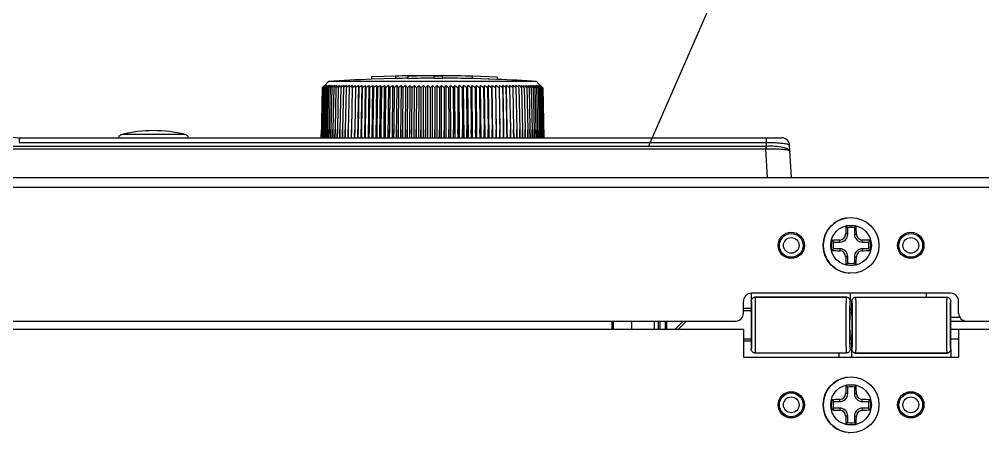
# Model space of a CAD drawing. Extents: x -425 to 6552, y -3049 to 3105.
# Drawn here: x 444.2 to 510.3, y -1771.4 to -1743.1 of the extents above; entities that cross this region are included whole.
import ezdxf

# ---------------------------------------------------------------- set-up
doc = ezdxf.new("R2010")
doc.units = 0
doc.layers.get('0').update_dxf_attribs({"linetype": 'CONTINUOUS'})
doc.layers.add('DIM', color=1, linetype='CONTINUOUS')

msp = doc.modelspace()

# ---------------------------------------------------------------- linework, layer by layer
at = {"color": 7, "linetype": 'CONTINUOUS'}
for p, q in [((469.998, -1746.958), (468.324, -1747.008)), ((468.324, -1747.008), (468.324, -1747.173)), ((469.998, -1747.122), (468.324, -1747.173)), ((469.186, -1746.982), (469.174, -1746.983)), ((469.998, -1747.122), (469.998, -1746.958)), ((470.845, -1747.133), (470.845, -1746.941)), ((471.422, -1746.95), (471.368, -1746.952)), ((471.419, -1746.934), (471.419, -1746.939)), ((472.633, -1746.931), (472.468, -1746.932)), ((472.633, -1746.931), (472.582, -1746.931)), ((472.633, -1747.095), (472.597, -1747.095)), ((472.633, -1747.13), (472.633, -1746.931)), ((473.208, -1747.132), (473.208, -1746.931)), ((475.268, -1747.127), (475.268, -1746.963)), ((476.942, -1747.018), (475.268, -1746.963)), ((476.942, -1747.182), (475.268, -1747.127)), ((476.942, -1747.018), (476.942, -1747.182)), ((464.95, -1747.769), (464.863, -1751.191)), ((464.957, -1747.769), (464.885, -1750.611)), ((464.977, -1747.769), (464.905, -1750.611)), ((465.01, -1747.769), (464.938, -1750.611)), ((465, -1747.716), (464.95, -1747.769)), ((465.005, -1747.719), (464.957, -1747.769)), ((465.017, -1747.729), (464.977, -1747.769)), ((465.056, -1747.769), (464.985, -1750.611)), ((465.065, -1747.716), (465.01, -1747.769)), ((465.116, -1747.769), (465.045, -1750.611)), ((465.099, -1747.729), (465.056, -1747.769)), ((465.072, -1747.749), (465.088, -1747.729)), ((465.118, -1747.591), (465.081, -1747.63)), ((465.083, -1747.63), (465.118, -1747.591)), ((465.131, -1747.591), (465.112, -1747.611)), ((465.114, -1747.611), (465.131, -1747.591)), ((465.16, -1747.729), (465.116, -1747.769)), ((465.118, -1747.591), (465.365, -1747.326)), ((465.188, -1747.769), (465.118, -1750.611)), ((465.141, -1747.611), (465.157, -1747.591)), ((465.141, -1747.734), (465.145, -1747.729)), ((465.236, -1747.727), (465.188, -1747.769)), ((465.188, -1747.769), (465.216, -1747.729)), ((465.273, -1747.769), (465.204, -1750.611)), ((465.329, -1747.721), (465.273, -1747.769)), ((465.371, -1747.769), (465.303, -1750.611)), ((465.364, -1747.63), (465.389, -1747.591)), ((479.663, -1747.326), (465.365, -1747.326)), ((465.481, -1747.769), (465.414, -1750.611)), ((465.604, -1747.769), (465.538, -1750.611)), ((465.739, -1747.769), (465.674, -1750.611)), ((465.886, -1747.769), (465.823, -1750.611)), ((466.044, -1747.769), (465.983, -1750.611)), ((466.214, -1747.769), (466.154, -1750.611)), ((466.395, -1747.769), (466.336, -1750.611)), ((466.586, -1747.769), (466.53, -1750.611)), ((466.788, -1747.769), (466.734, -1750.611)), ((467, -1747.769), (466.948, -1750.611)), ((467, -1747.769), (467.017, -1747.591)), ((467.222, -1747.769), (467.171, -1750.611)), ((467.222, -1747.769), (467.229, -1747.591)), ((467.389, -1751.191), (467.45, -1747.591)), ((467.453, -1747.769), (467.405, -1750.611)), ((467.453, -1747.769), (467.45, -1747.591)), ((467.622, -1751.191), (467.681, -1747.591)), ((467.693, -1747.769), (467.647, -1750.611)), ((467.693, -1747.769), (467.681, -1747.591)), ((467.864, -1751.191), (467.919, -1747.591)), ((467.941, -1747.769), (467.897, -1750.611)), ((468.113, -1751.191), (468.166, -1747.591)), ((468.197, -1747.769), (468.156, -1750.611)), ((468.371, -1751.191), (468.42, -1747.591)), ((468.461, -1747.769), (468.423, -1750.611)), ((468.636, -1751.191), (468.682, -1747.591)), ((468.732, -1747.769), (468.696, -1750.611)), ((468.907, -1751.191), (468.95, -1747.591)), ((469.01, -1747.769), (468.976, -1750.611)), ((469.185, -1751.191), (469.225, -1747.591)), ((469.294, -1747.769), (469.263, -1750.611)), ((469.469, -1751.191), (469.505, -1747.591)), ((469.583, -1747.769), (469.555, -1750.611)), ((469.758, -1751.191), (469.791, -1747.591)), ((469.878, -1747.769), (469.852, -1750.611)), ((470.052, -1751.191), (470.081, -1747.591)), ((470.177, -1747.769), (470.154, -1750.611)), ((470.35, -1751.191), (470.376, -1747.591)), ((470.48, -1747.769), (470.461, -1750.611)), ((470.652, -1751.191), (470.674, -1747.591)), ((470.787, -1747.769), (470.77, -1750.611)), ((470.957, -1751.191), (470.976, -1747.591)), ((471.097, -1747.769), (471.083, -1750.611)), ((471.266, -1751.191), (471.28, -1747.591)), ((471.409, -1747.769), (471.399, -1750.611)), ((471.576, -1751.191), (471.587, -1747.591)), ((471.723, -1747.769), (471.716, -1750.611)), ((471.888, -1751.191), (471.895, -1747.591)), ((472.039, -1747.769), (472.035, -1750.611)), ((472.201, -1751.191), (472.204, -1747.591)), ((472.356, -1747.769), (472.354, -1750.611)), ((472.514, -1751.191), (472.514, -1747.591)), ((472.672, -1747.769), (472.674, -1750.611)), ((472.828, -1751.191), (472.824, -1747.591)), ((472.989, -1747.769), (472.994, -1750.611)), ((473.141, -1751.191), (473.133, -1747.591)), ((473.305, -1747.769), (473.312, -1750.611)), ((473.452, -1751.191), (473.441, -1747.591)), ((473.619, -1747.769), (473.63, -1750.611)), ((473.763, -1751.191), (473.748, -1747.591)), ((473.931, -1747.769), (473.945, -1750.611)), ((474.071, -1751.191), (474.052, -1747.591)), ((474.241, -1747.769), (474.258, -1750.611)), ((474.376, -1751.191), (474.354, -1747.591)), ((474.548, -1747.769), (474.568, -1750.611)), ((474.678, -1751.191), (474.652, -1747.591)), ((474.851, -1747.769), (474.874, -1750.611)), ((474.976, -1751.191), (474.947, -1747.591)), ((475.151, -1747.769), (475.176, -1750.611)), ((475.27, -1751.191), (475.237, -1747.591)), ((475.445, -1747.769), (475.473, -1750.611)), ((475.559, -1751.191), (475.523, -1747.591)), ((475.735, -1747.769), (475.765, -1750.611)), ((475.843, -1751.191), (475.803, -1747.591)), ((476.018, -1747.769), (476.052, -1750.611)), ((476.121, -1751.191), (476.078, -1747.591)), ((476.296, -1747.769), (476.332, -1750.611)), ((476.401, -1747.164), (476.338, -1747.162)), ((476.392, -1751.191), (476.346, -1747.591)), ((476.567, -1747.769), (476.606, -1750.611)), ((476.657, -1751.191), (476.608, -1747.591)), ((476.831, -1747.769), (476.872, -1750.611)), ((476.915, -1751.191), (476.862, -1747.591)), ((477.087, -1747.769), (477.131, -1750.611)), ((477.164, -1751.191), (477.109, -1747.591)), ((477.348, -1747.591), (477.335, -1747.769)), ((477.335, -1747.769), (477.381, -1750.611)), ((477.406, -1751.191), (477.348, -1747.591)), ((477.578, -1747.591), (477.575, -1747.769)), ((477.575, -1747.769), (477.623, -1750.611)), ((477.639, -1751.191), (477.578, -1747.591)), ((477.799, -1747.591), (477.806, -1747.769)), ((477.806, -1747.769), (477.857, -1750.611)), ((478.011, -1747.591), (478.028, -1747.769)), ((478.028, -1747.769), (478.08, -1750.611)), ((478.24, -1747.769), (478.294, -1750.611)), ((478.442, -1747.769), (478.498, -1750.611)), ((478.633, -1747.769), (478.692, -1750.611)), ((478.814, -1747.769), (478.874, -1750.611)), ((478.984, -1747.769), (479.046, -1750.611)), ((479.142, -1747.769), (479.205, -1750.611)), ((479.289, -1747.769), (479.354, -1750.611)), ((479.424, -1747.769), (479.49, -1750.611)), ((479.547, -1747.769), (479.614, -1750.611)), ((479.639, -1747.591), (479.664, -1747.63)), ((479.657, -1747.769), (479.725, -1750.611)), ((479.911, -1747.591), (479.663, -1747.326)), ((479.755, -1747.769), (479.699, -1747.721)), ((479.755, -1747.769), (479.824, -1750.611)), ((479.84, -1747.769), (479.793, -1747.727)), ((479.812, -1747.729), (479.84, -1747.769)), ((479.84, -1747.769), (479.91, -1750.611)), ((479.913, -1747.769), (479.868, -1747.729)), ((479.871, -1747.591), (479.887, -1747.611)), ((479.883, -1747.729), (479.887, -1747.734)), ((479.916, -1747.611), (479.897, -1747.591)), ((479.897, -1747.591), (479.914, -1747.611)), ((479.947, -1747.63), (479.91, -1747.591)), ((479.91, -1747.591), (479.945, -1747.63)), ((479.913, -1747.769), (479.983, -1750.611)), ((479.972, -1747.769), (479.929, -1747.729)), ((479.94, -1747.729), (479.956, -1747.749)), ((480.018, -1747.769), (479.963, -1747.716)), ((479.972, -1747.769), (480.043, -1750.611)), ((480.051, -1747.769), (480.011, -1747.729)), ((480.018, -1747.769), (480.09, -1750.611)), ((480.071, -1747.769), (480.023, -1747.719)), ((480.078, -1747.769), (480.028, -1747.716)), ((480.051, -1747.769), (480.123, -1750.611)), ((480.071, -1747.769), (480.143, -1750.611)), ((480.078, -1747.769), (480.165, -1751.191)), ((455.531, -1750.964), (451.195, -1750.964)), ((464.885, -1750.611), (464.875, -1751.191)), ((464.875, -1751.191), (464.885, -1750.611)), ((464.905, -1750.611), (464.894, -1751.191)), ((464.895, -1751.191), (464.905, -1750.611)), ((464.938, -1750.611), (464.928, -1751.191)), ((464.929, -1751.191), (464.938, -1750.611)), ((464.985, -1750.611), (464.974, -1751.191)), ((464.976, -1751.191), (464.985, -1750.611)), ((465.045, -1750.611), (465.034, -1751.191)), ((465.036, -1751.191), (465.045, -1750.611)), ((465.118, -1750.611), (465.107, -1751.191)), ((465.109, -1751.191), (465.118, -1750.611)), ((465.204, -1750.611), (465.193, -1751.191)), ((465.196, -1751.191), (465.204, -1750.611)), ((465.303, -1750.611), (465.292, -1751.191)), ((465.295, -1751.191), (465.303, -1750.611)), ((465.414, -1750.611), (465.403, -1751.191)), ((465.407, -1751.191), (465.414, -1750.611)), ((465.538, -1750.611), (465.527, -1751.191)), ((465.531, -1751.191), (465.538, -1750.611)), ((465.674, -1750.611), (465.663, -1751.191)), ((465.667, -1751.191), (465.674, -1750.611)), ((465.823, -1750.611), (465.812, -1751.191)), ((465.816, -1751.191), (465.823, -1750.611)), ((465.983, -1750.611), (465.972, -1751.191)), ((465.976, -1751.191), (465.983, -1750.611)), ((466.154, -1750.611), (466.143, -1751.191)), ((466.148, -1751.191), (466.154, -1750.611)), ((466.336, -1750.611), (466.326, -1751.191)), ((466.331, -1751.191), (466.336, -1750.611)), ((466.53, -1750.611), (466.519, -1751.191)), ((466.525, -1751.191), (466.53, -1750.611)), ((466.734, -1750.611), (466.723, -1751.191)), ((466.729, -1751.191), (466.734, -1750.611)), ((466.948, -1750.611), (466.937, -1751.191)), ((466.943, -1751.191), (466.948, -1750.611)), ((467.171, -1750.611), (467.161, -1751.191)), ((467.168, -1751.191), (467.171, -1750.611)), ((467.405, -1750.611), (467.395, -1751.191)), ((467.401, -1751.191), (467.405, -1750.611)), ((467.647, -1750.611), (467.637, -1751.191)), ((467.644, -1751.191), (467.647, -1750.611)), ((467.897, -1750.611), (467.888, -1751.191)), ((467.895, -1751.191), (467.897, -1750.611)), ((468.156, -1750.611), (468.147, -1751.191)), ((468.154, -1751.191), (468.156, -1750.611)), ((468.423, -1750.611), (468.413, -1751.191)), ((468.421, -1751.191), (468.423, -1750.611)), ((468.696, -1750.611), (468.687, -1751.191)), ((468.695, -1751.191), (468.696, -1750.611)), ((468.976, -1750.611), (468.968, -1751.191)), ((468.976, -1751.191), (468.976, -1750.611)), ((469.263, -1750.611), (469.255, -1751.191)), ((469.262, -1751.191), (469.263, -1750.611)), ((469.555, -1750.611), (469.547, -1751.191)), ((469.555, -1751.191), (469.555, -1750.611)), ((469.852, -1750.611), (469.845, -1751.191)), ((469.853, -1751.191), (469.852, -1750.611)), ((470.154, -1750.611), (470.147, -1751.191)), ((470.155, -1751.191), (470.154, -1750.611)), ((470.461, -1750.611), (470.454, -1751.191)), ((470.462, -1751.191), (470.461, -1750.611)), ((470.77, -1750.611), (470.764, -1751.191)), ((470.772, -1751.191), (470.77, -1750.611)), ((471.083, -1750.611), (471.077, -1751.191)), ((471.086, -1751.191), (471.083, -1750.611)), ((471.399, -1750.611), (471.393, -1751.191)), ((471.401, -1751.191), (471.399, -1750.611)), ((471.716, -1750.611), (471.71, -1751.191)), ((471.719, -1751.191), (471.716, -1750.611)), ((472.035, -1750.611), (472.03, -1751.191)), ((472.038, -1751.191), (472.035, -1750.611)), ((472.354, -1750.611), (472.35, -1751.191)), ((472.354, -1750.611), (472.358, -1751.191)), ((472.674, -1750.611), (472.67, -1751.191)), ((472.679, -1751.191), (472.674, -1750.611)), ((472.994, -1750.611), (472.99, -1751.191)), ((472.999, -1751.191), (472.994, -1750.611)), ((473.312, -1750.611), (473.309, -1751.191)), ((473.318, -1751.191), (473.312, -1750.611)), ((473.63, -1750.611), (473.627, -1751.191)), ((473.635, -1751.191), (473.63, -1750.611)), ((473.945, -1750.611), (473.943, -1751.191)), ((473.951, -1751.191), (473.945, -1750.611)), ((474.258, -1750.611), (474.256, -1751.191)), ((474.264, -1751.191), (474.258, -1750.611)), ((474.568, -1750.611), (474.566, -1751.191)), ((474.574, -1751.191), (474.568, -1750.611)), ((474.874, -1750.611), (474.873, -1751.191)), ((474.881, -1751.191), (474.874, -1750.611)), ((475.176, -1750.611), (475.175, -1751.191)), ((475.183, -1751.191), (475.176, -1750.611)), ((475.481, -1751.191), (475.473, -1750.611)), ((475.473, -1750.611), (475.473, -1751.191)), ((475.774, -1751.191), (475.765, -1750.611)), ((475.765, -1750.611), (475.766, -1751.191)), ((476.06, -1751.191), (476.052, -1750.611)), ((476.052, -1750.611), (476.053, -1751.191)), ((476.341, -1751.191), (476.332, -1750.611)), ((476.332, -1750.611), (476.333, -1751.191)), ((476.615, -1751.191), (476.606, -1750.611)), ((476.606, -1750.611), (476.607, -1751.191)), ((476.881, -1751.191), (476.872, -1750.611)), ((476.872, -1750.611), (476.874, -1751.191)), ((477.14, -1751.191), (477.131, -1750.611)), ((477.131, -1750.611), (477.133, -1751.191)), ((477.391, -1751.191), (477.381, -1750.611)), ((477.381, -1750.611), (477.384, -1751.191)), ((477.634, -1751.191), (477.623, -1750.611)), ((477.623, -1750.611), (477.627, -1751.191)), ((477.867, -1751.191), (477.857, -1750.611)), ((477.857, -1750.611), (477.861, -1751.191)), ((478.091, -1751.191), (478.08, -1750.611)), ((478.08, -1750.611), (478.085, -1751.191)), ((478.305, -1751.191), (478.294, -1750.611)), ((478.294, -1750.611), (478.299, -1751.191)), ((478.509, -1751.191), (478.498, -1750.611)), ((478.498, -1750.611), (478.504, -1751.191)), ((478.702, -1751.191), (478.692, -1750.611)), ((478.692, -1750.611), (478.697, -1751.191)), ((478.885, -1751.191), (478.874, -1750.611)), ((478.874, -1750.611), (478.88, -1751.191)), ((479.056, -1751.191), (479.046, -1750.611)), ((479.046, -1750.611), (479.052, -1751.191)), ((479.216, -1751.191), (479.205, -1750.611)), ((479.205, -1750.611), (479.212, -1751.191)), ((479.365, -1751.191), (479.354, -1750.611)), ((479.354, -1750.611), (479.361, -1751.191)), ((479.501, -1751.191), (479.49, -1750.611)), ((479.49, -1750.611), (479.497, -1751.191)), ((479.625, -1751.191), (479.614, -1750.611)), ((479.614, -1750.611), (479.622, -1751.191)), ((479.736, -1751.191), (479.725, -1750.611)), ((479.725, -1750.611), (479.733, -1751.191)), ((479.835, -1751.191), (479.824, -1750.611)), ((479.824, -1750.611), (479.833, -1751.191)), ((479.921, -1751.191), (479.91, -1750.611)), ((479.91, -1750.611), (479.919, -1751.191)), ((479.994, -1751.191), (479.983, -1750.611)), ((479.983, -1750.611), (479.992, -1751.191)), ((480.054, -1751.191), (480.043, -1750.611)), ((480.043, -1750.611), (480.052, -1751.191)), ((480.1, -1751.191), (480.09, -1750.611)), ((480.09, -1750.611), (480.099, -1751.191)), ((480.134, -1751.191), (480.123, -1750.611)), ((480.123, -1750.611), (480.133, -1751.191)), ((480.154, -1751.191), (480.143, -1750.611)), ((480.143, -1750.611), (480.153, -1751.191)), ((405.861, -1751.755), (495.404, -1751.755)), ((444.15, -1751.191), (444.15, -1751.516)), ((444.15, -1751.191), (496.482, -1751.191)), ((444.15, -1751.516), (495.409, -1751.516)), ((495.401, -1751.755), (495.401, -1751.949)), ((495.409, -1751.191), (495.409, -1751.516)), ((495.409, -1751.516), (495.422, -1751.755)), ((497.144, -1753.927), (497.028, -1751.71)), ((405.861, -1751.949), (495.401, -1751.949)), ((495.505, -1753.927), (495.401, -1751.949)), ((386.991, -1753.927), (530.678, -1753.927)), ((386.335, -1754.584), (531.335, -1754.584)), ((501.014, -1757.804), (501.014, -1757.368)), ((501.467, -1757.368), (501.467, -1757.804)), ((500.03, -1758.351), (500.467, -1758.351)), ((500.467, -1758.351), (500.467, -1758.21)), ((501.014, -1757.804), (500.872, -1757.804)), ((501.467, -1757.804), (501.609, -1757.804)), ((502.014, -1758.351), (502.014, -1758.21)), ((502.014, -1758.351), (502.451, -1758.351)), ((500.467, -1758.805), (500.03, -1758.805)), ((500.467, -1758.805), (500.467, -1758.946)), ((502.014, -1758.805), (502.014, -1758.946)), ((502.451, -1758.805), (502.014, -1758.805)), ((501.014, -1759.352), (500.872, -1759.352)), ((501.014, -1759.788), (501.014, -1759.352)), ((501.467, -1759.352), (501.467, -1759.788)), ((501.467, -1759.352), (501.609, -1759.352)), ((494.401, -1762.337), (494.401, -1761.861)), ((508.08, -1761.861), (494.401, -1761.861)), ((494.471, -1762.215), (494.481, -1762.205)), ((494.675, -1762.125), (494.665, -1762.134)), ((500.912, -1762.134), (494.665, -1762.134)), ((494.675, -1762.125), (500.902, -1762.125)), ((500.912, -1762.134), (500.902, -1762.125)), ((501.096, -1762.205), (501.106, -1762.215)), ((501.176, -1761.861), (501.176, -1762.337)), ((501.569, -1762.134), (507.816, -1762.134)), ((506.43, -1762.134), (506.43, -1761.861)), ((493.854, -1763.229), (493.854, -1762.408)), ((494.391, -1762.898), (493.854, -1762.898)), ((494.391, -1762.408), (494.391, -1763.051)), ((501.186, -1763.051), (501.186, -1762.408)), ((501.295, -1762.972), (501.186, -1762.972)), ((501.295, -1763.174), (501.295, -1762.408)), ((508.09, -1765.691), (508.09, -1762.408)), ((508.627, -1763.229), (508.627, -1762.408)), ((493.854, -1763.051), (494.332, -1763.051)), ((494.398, -1763.134), (494.332, -1763.051)), ((494.414, -1763.05), (494.414, -1763.069)), ((501.163, -1763.057), (501.163, -1763.051)), ((501.302, -1763.174), (501.177, -1763.174)), ((508.712, -1763.519), (508.09, -1763.519)), ((423.278, -1763.776), (493.307, -1763.776)), ((423.816, -1764.323), (493.854, -1764.323)), ((484.825, -1763.776), (484.825, -1764.323)), ((484.923, -1763.776), (484.923, -1764.323)), ((486.177, -1763.776), (486.177, -1764.323)), ((487.721, -1763.776), (487.721, -1764.323)), ((488.011, -1763.776), (488.011, -1764.323)), ((488.108, -1763.776), (488.108, -1764.323)), ((488.491, -1763.776), (488.491, -1764.323)), ((488.601, -1764.323), (488.601, -1763.776)), ((489.175, -1764.323), (489.723, -1763.776)), ((489.941, -1763.776), (489.394, -1764.323)), ((493.854, -1764.323), (493.854, -1766.238)), ((508.09, -1763.776), (530.022, -1763.776)), ((508.09, -1764.323), (508.627, -1764.323)), ((508.627, -1764.323), (508.627, -1766.238)), ((508.627, -1764.323), (530.377, -1764.323)), ((501.177, -1764.925), (501.302, -1764.925)), ((501.186, -1764.98), (501.295, -1764.98)), ((501.295, -1765.691), (501.295, -1764.925)), ((508.09, -1764.98), (508.627, -1764.98)), ((494.396, -1765.007), (493.854, -1765.007)), ((493.854, -1765.117), (494.391, -1765.117)), ((494.391, -1765.048), (494.391, -1765.691)), ((494.414, -1765.03), (494.414, -1765.049)), ((501.163, -1765.049), (501.163, -1765.043)), ((501.186, -1765.691), (501.186, -1765.048)), ((493.854, -1766.238), (508.627, -1766.238)), ((500.912, -1765.965), (494.665, -1765.965)), ((500.42, -1766.238), (500.42, -1765.965)), ((501.305, -1766.238), (501.305, -1765.763)), ((501.385, -1765.894), (501.375, -1765.884)), ((501.569, -1765.965), (507.816, -1765.965)), ((501.569, -1765.965), (501.578, -1765.974)), ((507.806, -1765.974), (501.578, -1765.974)), ((507.806, -1765.974), (507.816, -1765.965)), ((508.009, -1765.884), (508, -1765.894)), ((508.08, -1765.762), (508.08, -1766.238)), ((501.014, -1768.747), (500.872, -1768.747)), ((501.014, -1768.747), (501.014, -1768.311)), ((501.467, -1768.311), (501.467, -1768.747)), ((501.467, -1768.747), (501.609, -1768.747)), ((500.03, -1769.295), (500.467, -1769.295)), ((500.467, -1769.295), (500.467, -1769.153)), ((502.014, -1769.295), (502.014, -1769.153)), ((502.014, -1769.295), (502.451, -1769.295)), ((500.467, -1769.748), (500.03, -1769.748)), ((500.467, -1769.748), (500.467, -1769.889)), ((502.014, -1769.748), (502.014, -1769.889)), ((502.451, -1769.748), (502.014, -1769.748)), ((501.014, -1770.295), (500.872, -1770.295)), ((501.014, -1770.731), (501.014, -1770.295)), ((501.467, -1770.295), (501.467, -1770.731)), ((501.467, -1770.295), (501.609, -1770.295))]:
    msp.add_line(p, q, dxfattribs=at)
msp.add_lwpolyline([(495.404, -1751.755), (495.406, -1751.755), (495.408, -1751.755), (495.41, -1751.755), (495.413, -1751.755), (495.415, -1751.755), (495.417, -1751.755), (495.419, -1751.755), (495.422, -1751.755)], dxfattribs=at)
for centre, radius in [((501.24, -1758.578), 1.915), ((497.137, -1758.578), 0.903), ((501.24, -1758.578), 1.395), ((505.344, -1758.578), 0.903), ((497.137, -1758.578), 0.821), ((497.137, -1758.578), 0.813), ((497.137, -1758.578), 0.539), ((505.344, -1758.578), 0.821), ((505.344, -1758.578), 0.813), ((505.344, -1758.578), 0.539), ((501.24, -1769.521), 1.915), ((501.24, -1769.521), 1.395), ((497.137, -1769.521), 0.903), ((497.137, -1769.521), 0.821), ((497.137, -1769.521), 0.813), ((505.344, -1769.521), 0.903), ((505.344, -1769.521), 0.821), ((505.344, -1769.521), 0.813), ((497.137, -1769.521), 0.539), ((505.344, -1769.521), 0.539)]:
    msp.add_circle(centre, radius, dxfattribs=at)
for centre, radius, start, end in [((472.514, -1856.526), 109.598, 90.87284, 91.31527), ((472.514, -1856.526), 109.434, 90.87415, 91.31724), ((472.514, -1856.526), 109.598, 90.57246, 90.87305), ((472.921, -1801.774), 54.844, 91.62257, 92.17017), ((472.921, -1801.837), 54.743, 90.33889, 92.1735), ((472.514, -1801.734), 54.806, 90.00004, 91.14488), ((472.92, -1801.744), 54.814, 90.4729, 91.56691), ((472.514, -1856.526), 109.598, 89.63729, 89.93775), ((472.514, -1856.526), 109.56, 89.63732, 89.93777), ((472.514, -1856.526), 109.396, 89.63677, 89.93768), ((472.514, -1856.526), 109.598, 88.56029, 89.63744), ((472.514, -1856.526), 109.434, 88.55813, 89.6369), ((483.033, -1764.702), 24.773, 136.43837, 136.71233), ((482.918, -1765.221), 25.043, 135.3149, 135.66367), ((483.207, -1763.465), 24.056, 138.77337, 139.14949), ((482.873, -1765.76), 25.376, 134.27715, 134.72024), ((483.395, -1762.862), 23.787, 140.12157, 140.49156), ((482.852, -1766.273), 25.704, 133.38384, 133.78767), ((483.556, -1762.188), 23.455, 141.51475, 141.94272), ((482.979, -1766.895), 26.211, 132.56859, 133.01119), ((483.913, -1761.614), 23.346, 143.08272, 143.50377), ((483.069, -1767.433), 26.627, 131.82602, 132.26793), ((484.382, -1761.059), 23.346, 144.76825, 145.18047), ((483.169, -1767.935), 27.018, 131.15286, 131.58727), ((485.476, -1760.845), 24.065, 146.69305, 147.08804), ((483.268, -1768.386), 27.365, 130.54573, 130.96016), ((472.514, -1856.526), 109.434, 92.19426, 93.74561), ((486.024, -1760.175), 24.093, 148.51282, 149.00722), ((484.235, -1769.809), 29.011, 130.39486, 130.56093), ((483.382, -1768.805), 27.693, 130.00179, 130.3966), ((483.788, -1769.524), 28.432, 129.52073, 130.08033), ((487.048, -1759.698), 24.646, 150.57767, 151.051), ((483.952, -1769.905), 28.752, 129.09556, 129.65393), ((488.371, -1759.258), 25.502, 152.77478, 153.223), ((484.125, -1770.246), 29.039, 128.72637, 129.28361), ((490.102, -1758.86), 26.768, 155.10461, 155.52335), ((484.306, -1770.543), 29.291, 128.41136, 128.9676), ((492.403, -1758.509), 28.609, 157.56559, 157.9502), ((484.493, -1770.794), 29.504, 128.14898, 128.70439), ((495.539, -1758.214), 31.29, 160.15371, 160.49937), ((484.685, -1770.997), 29.677, 127.93794, 128.4927), ((499.973, -1757.985), 35.271, 162.8621, 163.16402), ((484.881, -1771.15), 29.807, 127.77722, 128.33154), ((506.586, -1757.839), 41.434, 165.68083, 165.93437), ((485.08, -1771.254), 29.893, 127.66603, 128.22013), ((517.294, -1757.812), 51.693, 168.59675, 168.79767), ((485.282, -1771.306), 29.934, 127.60382, 128.15794), ((537.206, -1757.994), 71.156, 171.59356, 171.73822), ((485.486, -1771.307), 29.929, 127.59031, 128.14467), ((485.691, -1771.256), 29.879, 127.62541, 128.18026), ((485.898, -1771.154), 29.784, 127.7093, 128.26488), ((486.106, -1771.001), 29.644, 127.8424, 128.39894), ((403.277, -1755.592), 65.135, 6.89771, 7.05524), ((486.314, -1770.799), 29.461, 128.02534, 128.58306), ((420.673, -1756.036), 48.238, 9.86759, 10.08197), ((486.524, -1770.548), 29.236, 128.25902, 128.81814), ((430.394, -1756.396), 39.032, 12.76831, 13.03599), ((486.735, -1770.251), 28.971, 128.54458, 129.1053), ((436.559, -1756.742), 33.401, 15.58289, 15.89968), ((486.948, -1769.909), 28.67, 128.88343, 129.44591), ((440.788, -1757.101), 29.725, 18.29722, 18.65848), ((487.163, -1769.525), 28.334, 129.27722, 129.8416), ((443.851, -1757.485), 27.234, 20.90018, 21.30101), ((487.381, -1769.101), 27.968, 129.7279, 130.2943), ((446.158, -1757.898), 25.521, 23.38359, 23.81909), ((487.603, -1768.641), 27.574, 130.2377, 130.80616), ((447.95, -1758.342), 24.343, 25.74209, 26.20747), ((487.83, -1768.147), 27.158, 130.80914, 131.37967), ((449.375, -1758.817), 23.553, 27.97282, 28.46355), ((488.064, -1767.623), 26.723, 131.44504, 132.01759), ((450.532, -1759.321), 23.051, 30.07505, 30.58693), ((488.307, -1767.072), 26.276, 132.14854, 132.72298), ((451.487, -1759.852), 22.77, 32.04984, 32.57908), ((488.56, -1766.499), 25.821, 132.92313, 133.49921), ((452.288, -1760.408), 22.661, 33.89963, 34.44284), ((488.827, -1765.907), 25.364, 133.77258, 134.34997), ((452.969, -1760.985), 22.687, 35.62793, 36.18215), ((489.111, -1765.3), 24.914, 134.70103, 135.27925), ((453.555, -1761.579), 22.821, 37.23899, 37.80166), ((489.416, -1764.682), 24.476, 135.71291, 136.29134), ((454.066, -1762.188), 23.042, 38.73758, 39.3065), ((489.747, -1764.058), 24.06, 136.81298, 137.3908), ((454.516, -1762.807), 23.332, 40.12872, 40.70205), ((490.11, -1763.431), 23.675, 138.00625, 138.58245), ((454.918, -1763.431), 23.675, 41.41755, 41.99375), ((490.512, -1762.807), 23.332, 139.29795, 139.87128), ((455.281, -1764.058), 24.06, 42.6092, 43.18702), ((490.962, -1762.188), 23.042, 140.6935, 141.26242), ((455.612, -1764.682), 24.476, 43.70866, 44.28709), ((491.473, -1761.579), 22.821, 142.19834, 142.76101), ((455.917, -1765.3), 24.914, 44.72075, 45.29897), ((492.059, -1760.985), 22.687, 143.81785, 144.37207), ((456.201, -1765.907), 25.364, 45.65003, 46.22742), ((492.74, -1760.408), 22.661, 145.55716, 146.10037), ((456.468, -1766.499), 25.821, 46.50079, 47.07687), ((493.541, -1759.852), 22.77, 147.42092, 147.95016), ((456.721, -1767.072), 26.276, 47.27702, 47.85146), ((494.496, -1759.321), 23.051, 149.41307, 149.92495), ((456.964, -1767.623), 26.723, 47.98241, 48.55496), ((495.653, -1758.817), 23.553, 151.53645, 152.02718), ((457.198, -1768.147), 27.158, 48.62033, 49.19086), ((497.078, -1758.342), 24.343, 153.79253, 154.25791), ((457.425, -1768.641), 27.574, 49.19384, 49.7623), ((498.87, -1757.898), 25.521, 156.18091, 156.61641), ((457.647, -1769.101), 27.968, 49.7057, 50.2721), ((501.177, -1757.485), 27.234, 158.69899, 159.09982), ((457.866, -1769.525), 28.334, 50.1584, 50.72278), ((504.24, -1757.101), 29.725, 161.34152, 161.70278), ((458.081, -1769.909), 28.67, 50.55409, 51.11657), ((508.47, -1756.742), 33.401, 164.10032, 164.41711), ((458.293, -1770.251), 28.971, 50.8947, 51.45542), ((514.634, -1756.396), 39.032, 166.96401, 167.23169), ((458.504, -1770.548), 29.236, 51.18186, 51.74098), ((524.355, -1756.036), 48.238, 169.91803, 170.13241), ((458.714, -1770.799), 29.461, 51.41694, 51.97466), ((472.514, -1856.526), 109.434, 86.25439, 87.68105), ((541.751, -1755.592), 65.135, 172.94476, 173.10229), ((458.923, -1771.001), 29.644, 51.60106, 52.1576), ((459.13, -1771.154), 29.784, 51.73512, 52.2907), ((459.337, -1771.256), 29.879, 51.81974, 52.37459), ((459.542, -1771.307), 29.929, 51.85533, 52.40969), ((459.746, -1771.306), 29.934, 51.84206, 52.39618), ((407.822, -1757.994), 71.156, 8.26178, 8.40644), ((459.948, -1771.254), 29.893, 51.77987, 52.33397), ((460.147, -1771.15), 29.807, 51.66846, 52.22278), ((427.734, -1757.812), 51.693, 11.20233, 11.40325), ((460.343, -1770.997), 29.677, 51.5073, 52.06206), ((438.442, -1757.839), 41.434, 14.06563, 14.31917), ((460.535, -1770.794), 29.504, 51.29561, 51.85102), ((445.055, -1757.985), 35.271, 16.83598, 17.1379), ((460.722, -1770.543), 29.291, 51.0324, 51.58864), ((449.489, -1758.214), 31.29, 19.50063, 19.84629), ((460.903, -1770.246), 29.039, 50.71639, 51.27363), ((452.626, -1758.509), 28.609, 22.0498, 22.43441), ((461.076, -1769.905), 28.752, 50.34607, 50.90444), ((454.926, -1758.86), 26.768, 24.47665, 24.89539), ((461.24, -1769.524), 28.432, 49.91967, 50.47927), ((456.657, -1759.258), 25.502, 26.777, 27.22522), ((461.646, -1768.805), 27.693, 49.6034, 49.99821), ((457.98, -1759.698), 24.646, 28.949, 29.42233), ((461.76, -1768.386), 27.365, 49.03984, 49.45427), ((459.004, -1760.175), 24.093, 30.99278, 31.48718), ((460.793, -1769.809), 29.011, 49.43907, 49.60514), ((461.859, -1767.935), 27.018, 48.41273, 48.84714), ((459.552, -1760.845), 24.065, 32.91196, 33.30695), ((461.959, -1767.433), 26.627, 47.73207, 48.17398), ((460.646, -1761.059), 23.346, 34.81954, 35.23175), ((462.049, -1766.895), 26.211, 46.98881, 47.43141), ((461.115, -1761.614), 23.346, 36.49624, 36.91728), ((462.176, -1766.273), 25.704, 46.21233, 46.61616), ((461.472, -1762.188), 23.455, 38.05729, 38.48525), ((462.153, -1765.762), 25.379, 45.27822, 45.72283), ((461.633, -1762.862), 23.787, 39.50845, 39.87844), ((461.826, -1763.461), 24.05, 40.85333, 41.22666), ((462.111, -1765.221), 25.043, 44.33633, 44.6851), ((461.9, -1764.114), 24.44, 42.12725, 42.4108), ((461.995, -1764.702), 24.773, 43.28767, 43.56163), ((444.15, -1748.455), 2.736, 189.59407, 270), ((451.274, -1751.283), 0.328, 103.95186, 163.82106), ((453.363, -1759.69), 8.992, 76.04814, 103.95186), ((455.452, -1751.283), 0.328, 16.17894, 76.04814), ((472.003, -1753.079), 23.456, 2.76348, 3.23652), ((496.482, -1751.738), 0.547, 3, 90), ((495.384, -1750.974), 0.975, 270.99613, 272.78552), ((501.24, -1758.578), 1.915, 98.00698, 259.48545), ((528.039, -1758.54), 27.177, 177.32222, 178.44758), ((501.24, -1758.578), 1.353, 75.07814, 104.92186), ((498.402, -1760.516), 4.091, 50.31735, 52.49859), ((501.24, -1758.578), 1.231, 79.39163, 100.60837), ((504.079, -1760.516), 4.091, 127.50141, 129.68265), ((474.745, -1758.529), 26.873, 1.54607, 2.68414), ((501.24, -1758.578), 1.353, 165.07814, 194.92186), ((501.192, -1785.073), 26.873, 91.54607, 92.68414), ((503.179, -1755.739), 4.091, 217.50141, 219.68265), ((501.24, -1758.578), 1.231, 169.39163, 190.60837), ((500.467, -1757.804), 0.547, 270, 0), ((500.455, -1757.793), 0.417, 271.54429, 358.45574), ((502.014, -1757.804), 0.547, 180, 270), ((502.026, -1757.793), 0.417, 181.54316, 268.45684), ((501.278, -1785.376), 27.177, 87.32222, 88.44758), ((499.302, -1755.739), 4.091, 320.31735, 322.49859), ((501.24, -1758.578), 1.231, 349.39163, 10.60837), ((501.24, -1758.578), 1.353, 345.07814, 14.92186), ((503.179, -1761.417), 4.091, 140.31735, 142.49859), ((501.203, -1731.779), 27.177, 267.32222, 268.44758), ((500.467, -1759.352), 0.547, 0, 90), ((500.455, -1759.363), 0.417, 1.5442, 88.4558), ((502.014, -1759.352), 0.547, 90, 180), ((502.026, -1759.363), 0.417, 91.5432, 178.4568), ((501.289, -1732.083), 26.873, 271.54607, 272.68414), ((499.302, -1761.417), 4.091, 37.50141, 39.68265), ((527.736, -1758.627), 26.873, 181.54607, 182.68414), ((474.442, -1758.615), 27.177, 357.32222, 358.44758), ((498.402, -1756.64), 4.091, 307.50141, 309.68265), ((501.24, -1758.578), 1.353, 255.07814, 284.92186), ((501.24, -1758.578), 1.231, 259.39163, 280.60837), ((504.079, -1756.64), 4.091, 230.31735, 232.49859), ((501.24, -1758.578), 1.915, 265.07158, 266.59288), ((494.401, -1762.408), 0.547, 90, 180), ((508.08, -1762.408), 0.547, 0, 90), ((493.307, -1763.229), 0.547, 270, 0), ((509.174, -1763.229), 0.547, 180, 270), ((495.364, -1764.05), 0.958, 178.35392, 182.24747), ((501.24, -1769.521), 1.915, 98.00698, 259.48545), ((528.039, -1769.484), 27.177, 177.32222, 178.44758), ((501.24, -1769.521), 1.353, 75.07814, 104.92186), ((498.402, -1771.459), 4.091, 50.31735, 52.49859), ((501.24, -1769.521), 1.231, 79.39163, 100.60837), ((504.079, -1771.459), 4.091, 127.50141, 129.68265), ((474.745, -1769.473), 26.873, 1.54607, 2.68414), ((500.467, -1768.747), 0.547, 270, 0), ((500.455, -1768.736), 0.417, 271.54429, 358.45574), ((502.014, -1768.747), 0.547, 180, 270), ((502.026, -1768.736), 0.417, 181.54316, 268.45684), ((501.24, -1769.521), 1.353, 165.07814, 194.92186), ((501.192, -1796.017), 26.873, 91.54607, 92.68414), ((503.179, -1766.683), 4.091, 217.50141, 219.68265), ((501.24, -1769.521), 1.231, 169.39163, 190.60837), ((501.278, -1796.32), 27.177, 87.32222, 88.44758), ((499.302, -1766.683), 4.091, 320.31735, 322.49859), ((501.24, -1769.521), 1.231, 349.39163, 10.60837), ((501.24, -1769.521), 1.353, 345.07814, 14.92186), ((503.179, -1772.36), 4.091, 140.31735, 142.49859), ((501.203, -1742.723), 27.177, 267.32222, 268.44758), ((500.467, -1770.295), 0.547, 0, 90), ((500.455, -1770.306), 0.417, 1.5442, 88.4558), ((502.014, -1770.295), 0.547, 90, 180), ((502.026, -1770.306), 0.417, 91.5432, 178.4568), ((501.289, -1743.026), 26.873, 271.54607, 272.68414), ((499.302, -1772.36), 4.091, 37.50141, 39.68265), ((527.736, -1769.57), 26.873, 181.54607, 182.68414), ((498.402, -1767.583), 4.091, 307.50141, 309.68265), ((501.24, -1769.521), 1.353, 255.07814, 284.92186), ((501.24, -1769.521), 1.231, 259.39163, 280.60837), ((504.079, -1767.583), 4.091, 230.31735, 232.49859), ((474.442, -1769.559), 27.177, 357.32222, 358.44758), ((501.24, -1769.521), 1.915, 265.07158, 266.59288)]:
    msp.add_arc(centre, radius, start, end, dxfattribs=at)
for centre, major_axis, ratio, start_param, end_param in [((494.674, -1762.399), (-0.194, -0.194), 0.999695, 3.926839, 4.712389), ((500.903, -1762.399), (-0.194, 0.194), 0.999695, 4.712389, 5.497939), ((494.391, -1764.05), (0, 0.999), 0.017455, 3.141593, 6.283185), ((501.295, -1764.05), (0, 0.958), 0.017455, -2.724537, -0.417055), ((501.578, -1765.701), (0.194, -0.194), 0.999695, 4.712389, 5.497939), ((507.806, -1765.701), (0.194, 0.194), 0.999695, 3.926839, 4.712389)]:
    msp.add_ellipse(centre, major_axis=major_axis, ratio=ratio, start_param=start_param, end_param=end_param, dxfattribs=at)
for points, knots in [([(495.409, -1751.516), (495.619, -1751.513), (496.005, -1751.517), (496.503, -1751.55), (496.83, -1751.602), (496.983, -1751.654), (497.027, -1751.692), (497.028, -1751.71)], [0, 0, 0, 0, 0.380082, 0.698124, 0.909492, 0.968604, 1, 1, 1, 1]), ([(495.422, -1751.755), (495.628, -1751.745), (496.013, -1751.749), (496.465, -1751.806), (496.759, -1751.894), (496.936, -1751.973), (497.047, -1752.079), (497.051, -1752.151)], [0, 0, 0, 0, 0.354692, 0.658308, 0.77909, 0.875408, 1, 1, 1, 1]), ([(495.432, -1751.948), (495.638, -1751.938), (496.02, -1751.932), (496.519, -1751.96), (496.848, -1752.016), (497.009, -1752.082), (497.05, -1752.131), (497.051, -1752.152)], [0, 0, 0, 0, 0.371118, 0.685166, 0.899369, 0.962166, 1, 1, 1, 1]), ([(494.391, -1762.408), (494.391, -1762.373), (494.405, -1762.301), (494.446, -1762.24), (494.471, -1762.215)], [0, 0, 0, 0, 0.500027, 1, 1, 1, 1]), ([(494.471, -1762.215), (494.497, -1762.189), (494.557, -1762.149), (494.629, -1762.134), (494.665, -1762.134)], [0, 0, 0, 0, 0.499962, 1, 1, 1, 1]), ([(494.694, -1764.05), (494.694, -1763.925), (494.693, -1763.681), (494.692, -1763.327), (494.689, -1763.046), (494.687, -1762.839), (494.685, -1762.7), (494.683, -1762.574), (494.681, -1762.463), (494.679, -1762.367), (494.676, -1762.288), (494.674, -1762.231), (494.672, -1762.195), (494.671, -1762.174), (494.669, -1762.158), (494.668, -1762.145), (494.667, -1762.139), (494.666, -1762.135), (494.665, -1762.134)], [0, 0, 0, 0, 0.194705, 0.382115, 0.55507, 0.634043, 0.706815, 0.7725, 0.830598, 0.880745, 0.922576, 0.955732, 0.968951, 0.979876, 0.988468, 0.99469, 0.998516, 1, 1, 1, 1]), ([(500.912, -1762.134), (500.911, -1762.135), (500.91, -1762.139), (500.909, -1762.145), (500.908, -1762.158), (500.906, -1762.174), (500.905, -1762.195), (500.903, -1762.231), (500.901, -1762.288), (500.898, -1762.367), (500.896, -1762.463), (500.894, -1762.574), (500.892, -1762.7), (500.89, -1762.839), (500.888, -1763.046), (500.885, -1763.327), (500.884, -1763.681), (500.883, -1764.05), (500.884, -1764.418), (500.885, -1764.772), (500.888, -1765.053), (500.89, -1765.26), (500.892, -1765.399), (500.894, -1765.525), (500.896, -1765.636), (500.898, -1765.732), (500.901, -1765.812), (500.903, -1765.868), (500.905, -1765.904), (500.906, -1765.925), (500.908, -1765.941), (500.909, -1765.954), (500.91, -1765.96), (500.911, -1765.965), (500.912, -1765.965)], [0, 0, 0, 0, 0.000742, 0.002655, 0.005766, 0.010062, 0.015524, 0.022134, 0.038712, 0.059628, 0.084701, 0.11375, 0.146592, 0.182978, 0.222465, 0.308943, 0.402648, 0.5, 0.597352, 0.691057, 0.777535, 0.817022, 0.853408, 0.88625, 0.915299, 0.940372, 0.961288, 0.977866, 0.984476, 0.989938, 0.994234, 0.997345, 0.999258, 1, 1, 1, 1]), ([(500.912, -1762.134), (500.948, -1762.134), (501.02, -1762.149), (501.08, -1762.189), (501.106, -1762.215)], [0, 0, 0, 0, 0.500029, 1, 1, 1, 1]), ([(501.106, -1762.215), (501.131, -1762.24), (501.172, -1762.301), (501.186, -1762.373), (501.186, -1762.408)], [0, 0, 0, 0, 0.499965, 1, 1, 1, 1]), ([(501.295, -1762.408), (501.295, -1762.372), (501.31, -1762.301), (501.37, -1762.21), (501.461, -1762.149), (501.533, -1762.134), (501.569, -1762.134)], [0, 0, 0, 0, 0.24999, 0.499999, 0.750009, 1, 1, 1, 1]), ([(501.569, -1765.965), (501.57, -1765.965), (501.571, -1765.96), (501.572, -1765.954), (501.573, -1765.941), (501.575, -1765.925), (501.576, -1765.904), (501.578, -1765.868), (501.58, -1765.812), (501.583, -1765.732), (501.585, -1765.636), (501.587, -1765.525), (501.589, -1765.399), (501.591, -1765.26), (501.593, -1765.053), (501.596, -1764.772), (501.597, -1764.418), (501.598, -1764.05), (501.597, -1763.681), (501.596, -1763.327), (501.593, -1763.046), (501.591, -1762.839), (501.589, -1762.7), (501.587, -1762.574), (501.585, -1762.463), (501.583, -1762.367), (501.58, -1762.288), (501.578, -1762.231), (501.576, -1762.195), (501.575, -1762.174), (501.573, -1762.158), (501.572, -1762.145), (501.571, -1762.139), (501.57, -1762.135), (501.569, -1762.134)], [0, 0, 0, 0, 0.000742, 0.002655, 0.005766, 0.010062, 0.015524, 0.022134, 0.038712, 0.059628, 0.084701, 0.11375, 0.146592, 0.182978, 0.222465, 0.308943, 0.402648, 0.5, 0.597352, 0.691057, 0.777535, 0.817022, 0.853408, 0.88625, 0.915299, 0.940372, 0.961288, 0.977866, 0.984476, 0.989938, 0.994234, 0.997345, 0.999258, 1, 1, 1, 1]), ([(507.816, -1762.134), (507.815, -1762.135), (507.814, -1762.139), (507.813, -1762.145), (507.812, -1762.158), (507.81, -1762.174), (507.809, -1762.195), (507.807, -1762.231), (507.805, -1762.288), (507.802, -1762.367), (507.8, -1762.463), (507.798, -1762.574), (507.796, -1762.7), (507.794, -1762.839), (507.791, -1763.046), (507.789, -1763.327), (507.788, -1763.681), (507.787, -1763.925), (507.787, -1764.05)], [0, 0, 0, 0, 0.001484, 0.00531, 0.011532, 0.020124, 0.031049, 0.044268, 0.077424, 0.119255, 0.169402, 0.2275, 0.293185, 0.365957, 0.44493, 0.617885, 0.805295, 1, 1, 1, 1]), ([(507.816, -1762.134), (507.852, -1762.134), (507.924, -1762.149), (508.015, -1762.21), (508.075, -1762.301), (508.09, -1762.372), (508.09, -1762.408)], [0, 0, 0, 0, 0.249991, 0.500001, 0.75001, 1, 1, 1, 1]), ([(494.391, -1762.408), (494.392, -1762.408), (494.394, -1762.413), (494.395, -1762.42), (494.396, -1762.434), (494.398, -1762.452), (494.4, -1762.476), (494.402, -1762.518), (494.404, -1762.583), (494.407, -1762.675), (494.41, -1762.786), (494.412, -1762.913), (494.413, -1763.003), (494.414, -1763.05)], [0, 0, 0, 0, 0.004588, 0.017036, 0.037728, 0.066688, 0.103829, 0.14903, 0.26303, 0.407195, 0.579648, 0.778125, 1, 1, 1, 1]), ([(501.163, -1763.051), (501.164, -1763.003), (501.165, -1762.913), (501.167, -1762.786), (501.17, -1762.675), (501.173, -1762.583), (501.175, -1762.518), (501.177, -1762.476), (501.179, -1762.452), (501.181, -1762.434), (501.182, -1762.42), (501.183, -1762.413), (501.185, -1762.408), (501.186, -1762.408)], [0, 0, 0, 0, 0.221879, 0.420353, 0.5928, 0.73696, 0.850964, 0.896164, 0.933307, 0.96227, 0.982968, 0.99542, 1, 1, 1, 1]), ([(501.295, -1762.408), (501.296, -1762.408), (501.298, -1762.414), (501.299, -1762.422), (501.301, -1762.439), (501.303, -1762.461), (501.304, -1762.49), (501.307, -1762.54), (501.309, -1762.619), (501.312, -1762.729), (501.315, -1762.861), (501.318, -1763.011), (501.319, -1763.118), (501.32, -1763.173)], [0, 0, 0, 0, 0.004532, 0.017161, 0.038176, 0.067549, 0.105166, 0.150894, 0.265959, 0.410912, 0.583458, 0.780878, 1, 1, 1, 1]), ([(508.061, -1764.05), (508.061, -1763.943), (508.061, -1763.733), (508.063, -1763.428), (508.065, -1763.148), (508.068, -1762.934), (508.071, -1762.783), (508.073, -1762.687), (508.076, -1762.605), (508.078, -1762.536), (508.081, -1762.483), (508.083, -1762.447), (508.085, -1762.427), (508.087, -1762.416), (508.088, -1762.412), (508.089, -1762.408), (508.09, -1762.408)], [0, 0, 0, 0, 0.195325, 0.383104, 0.55612, 0.707685, 0.773563, 0.831964, 0.88233, 0.924173, 0.957097, 0.980791, 0.989104, 0.995043, 0.998625, 1, 1, 1, 1]), ([(494.414, -1763.069), (494.415, -1763.143), (494.419, -1763.47), (494.42, -1763.797), (494.42, -1764.05)], [0, 0, 0, 0, 0.226769, 1, 1, 1, 1]), ([(501.157, -1764.05), (501.157, -1763.961), (501.158, -1763.63), (501.16, -1763.3), (501.163, -1763.057)], [0, 0, 0, 0, 0.267283, 1, 1, 1, 1]), ([(501.168, -1764.05), (501.168, -1763.88), (501.17, -1763.588), (501.173, -1763.296), (501.177, -1763.174)], [0, 0, 0, 0, 0.581202, 1, 1, 1, 1]), ([(501.177, -1763.174), (501.178, -1763.148), (501.18, -1763.11), (501.182, -1763.071), (501.184, -1763.058)], [0, 0, 0, 0, 0.651396, 1, 1, 1, 1]), ([(501.184, -1763.058), (501.184, -1763.056), (501.184, -1763.054), (501.185, -1763.051), (501.186, -1763.051)], [0, 0, 0, 0, 0.723246, 1, 1, 1, 1]), ([(501.32, -1763.173), (501.323, -1763.466), (501.325, -1764.05), (501.323, -1764.634), (501.32, -1764.926)], [0, 0, 0, 0, 0.500002, 1, 1, 1, 1]), ([(494.42, -1764.05), (494.42, -1764.137), (494.42, -1764.463), (494.417, -1764.79), (494.414, -1765.03)], [0, 0, 0, 0, 0.266759, 1, 1, 1, 1]), ([(494.665, -1765.965), (494.666, -1765.965), (494.667, -1765.96), (494.668, -1765.954), (494.669, -1765.941), (494.671, -1765.925), (494.672, -1765.904), (494.674, -1765.868), (494.676, -1765.812), (494.679, -1765.732), (494.681, -1765.636), (494.683, -1765.525), (494.685, -1765.399), (494.687, -1765.26), (494.689, -1765.053), (494.692, -1764.772), (494.693, -1764.418), (494.694, -1764.174), (494.694, -1764.05)], [0, 0, 0, 0, 0.001484, 0.00531, 0.011532, 0.020124, 0.031049, 0.044268, 0.077424, 0.119255, 0.169402, 0.2275, 0.293185, 0.365957, 0.44493, 0.617885, 0.805295, 1, 1, 1, 1]), ([(501.163, -1765.043), (501.162, -1764.968), (501.158, -1764.637), (501.157, -1764.306), (501.157, -1764.05)], [0, 0, 0, 0, 0.225984, 1, 1, 1, 1]), ([(501.177, -1764.926), (501.173, -1764.803), (501.17, -1764.511), (501.168, -1764.219), (501.168, -1764.05)], [0, 0, 0, 0, 0.418805, 1, 1, 1, 1]), ([(507.787, -1764.05), (507.787, -1764.174), (507.788, -1764.418), (507.789, -1764.772), (507.791, -1765.053), (507.794, -1765.26), (507.796, -1765.399), (507.798, -1765.525), (507.8, -1765.636), (507.802, -1765.732), (507.805, -1765.812), (507.807, -1765.868), (507.809, -1765.904), (507.81, -1765.925), (507.812, -1765.941), (507.813, -1765.954), (507.814, -1765.96), (507.815, -1765.965), (507.816, -1765.965)], [0, 0, 0, 0, 0.194705, 0.382115, 0.55507, 0.634043, 0.706815, 0.7725, 0.830598, 0.880745, 0.922576, 0.955732, 0.968951, 0.979876, 0.988468, 0.99469, 0.998516, 1, 1, 1, 1]), ([(508.09, -1765.691), (508.089, -1765.691), (508.088, -1765.688), (508.087, -1765.683), (508.085, -1765.672), (508.083, -1765.652), (508.081, -1765.616), (508.078, -1765.563), (508.076, -1765.494), (508.073, -1765.412), (508.071, -1765.316), (508.068, -1765.165), (508.065, -1764.951), (508.063, -1764.671), (508.061, -1764.366), (508.061, -1764.157), (508.061, -1764.05)], [0, 0, 0, 0, 0.001375, 0.004957, 0.010896, 0.019209, 0.042903, 0.075827, 0.11767, 0.168036, 0.226437, 0.292315, 0.44388, 0.616896, 0.804675, 1, 1, 1, 1]), ([(501.184, -1765.042), (501.182, -1765.028), (501.18, -1764.989), (501.178, -1764.951), (501.177, -1764.926)], [0, 0, 0, 0, 0.348602, 1, 1, 1, 1]), ([(501.32, -1764.926), (501.319, -1764.982), (501.318, -1765.088), (501.315, -1765.239), (501.312, -1765.37), (501.309, -1765.481), (501.307, -1765.559), (501.304, -1765.609), (501.303, -1765.638), (501.301, -1765.66), (501.299, -1765.677), (501.298, -1765.685), (501.296, -1765.691), (501.295, -1765.691)], [0, 0, 0, 0, 0.21912, 0.416538, 0.589084, 0.734037, 0.849105, 0.894837, 0.932457, 0.961826, 0.982827, 0.995448, 1, 1, 1, 1]), ([(494.414, -1765.049), (494.413, -1765.096), (494.412, -1765.187), (494.41, -1765.314), (494.407, -1765.424), (494.404, -1765.516), (494.402, -1765.581), (494.4, -1765.623), (494.398, -1765.647), (494.396, -1765.666), (494.395, -1765.68), (494.394, -1765.686), (494.392, -1765.691), (494.391, -1765.691)], [0, 0, 0, 0, 0.221875, 0.420352, 0.592805, 0.73697, 0.85097, 0.896171, 0.933312, 0.962272, 0.982964, 0.995411, 1, 1, 1, 1]), ([(501.186, -1765.691), (501.185, -1765.691), (501.183, -1765.686), (501.182, -1765.68), (501.181, -1765.666), (501.179, -1765.647), (501.177, -1765.623), (501.175, -1765.581), (501.173, -1765.516), (501.17, -1765.424), (501.167, -1765.314), (501.165, -1765.186), (501.164, -1765.096), (501.163, -1765.049)], [0, 0, 0, 0, 0.004558, 0.017016, 0.03773, 0.066702, 0.103843, 0.149038, 0.263038, 0.407198, 0.579645, 0.77812, 1, 1, 1, 1]), ([(501.186, -1765.048), (501.185, -1765.048), (501.184, -1765.045), (501.184, -1765.043), (501.184, -1765.042)], [0, 0, 0, 0, 0.27676, 1, 1, 1, 1]), ([(494.665, -1765.965), (494.629, -1765.965), (494.557, -1765.95), (494.466, -1765.89), (494.406, -1765.799), (494.391, -1765.727), (494.391, -1765.691)], [0, 0, 0, 0, 0.249991, 0.500001, 0.75001, 1, 1, 1, 1]), ([(501.186, -1765.691), (501.186, -1765.727), (501.171, -1765.799), (501.111, -1765.89), (501.02, -1765.95), (500.948, -1765.965), (500.912, -1765.965)], [0, 0, 0, 0, 0.24999, 0.499999, 0.750009, 1, 1, 1, 1]), ([(501.375, -1765.884), (501.35, -1765.859), (501.309, -1765.798), (501.295, -1765.727), (501.295, -1765.691)], [0, 0, 0, 0, 0.499965, 1, 1, 1, 1]), ([(501.569, -1765.965), (501.533, -1765.965), (501.461, -1765.95), (501.401, -1765.91), (501.375, -1765.884)], [0, 0, 0, 0, 0.500029, 1, 1, 1, 1]), ([(508.009, -1765.884), (507.984, -1765.91), (507.923, -1765.95), (507.852, -1765.965), (507.816, -1765.965)], [0, 0, 0, 0, 0.499962, 1, 1, 1, 1]), ([(508.09, -1765.691), (508.09, -1765.727), (508.075, -1765.798), (508.035, -1765.859), (508.009, -1765.884)], [0, 0, 0, 0, 0.500027, 1, 1, 1, 1])]:
    msp.add_open_spline(points, degree=3, knots=knots, dxfattribs=at)
msp.add_open_spline([(498.05, -1765.965), (497.878, -1765.987), (497.702, -1765.985), (497.528, -1765.965)], degree=3, dxfattribs=at)
at = {"layer": 'DIM', "color": 1, "linetype": 'CONTINUOUS'}
msp.add_line((497.676, -1728.092), (487.34, -1751.755), dxfattribs=at)

doc.saveas('drawing.dxf')
